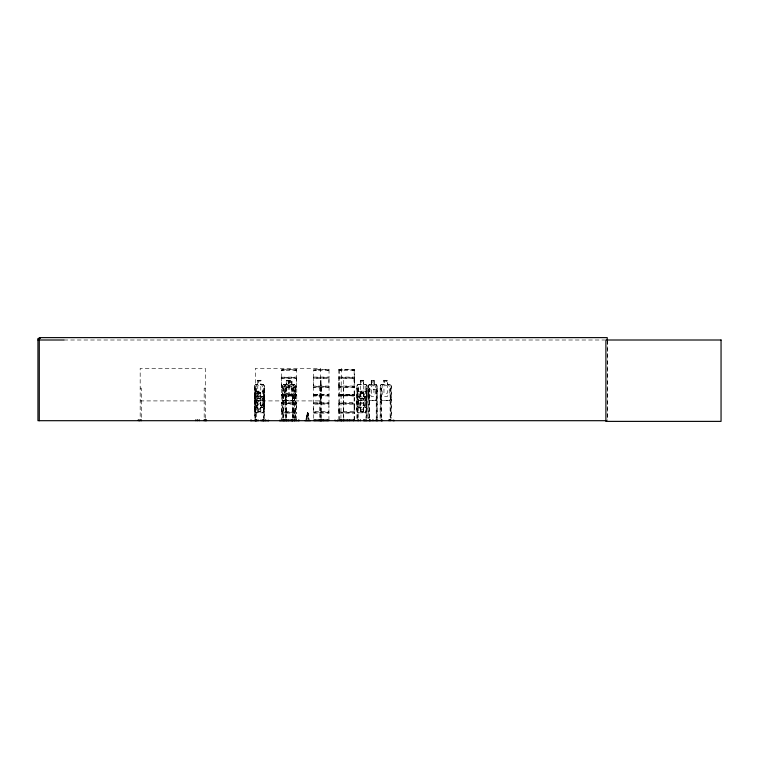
<?xml version="1.0" encoding="UTF-8"?>
<svg xmlns="http://www.w3.org/2000/svg" width="759" height="759" viewBox="0 0 759 759"><rect width="100%" height="100%" fill="white"/><g stroke="black" fill="none" stroke-linecap="round" stroke-linejoin="round"><path stroke-width="0.57" stroke-dasharray="3.79 2.85" d="M281.39 407.915L281.295 412.128L296.778 412.403L281.257 412.165M281.39 382.308L281.38 411.644L296.608 411.644L296.76 403.418M296.589 407.915L296.589 404.13L281.38 404.177M296.589 382.308L296.741 377.621L281.238 377.621L281.38 386.046L296.608 386.046L296.778 386.805L296.769 403.295L281.238 403.219M313.723 407.915L313.723 420.163M313.723 382.308L313.571 386.606L329.074 386.606L328.922 407.915M328.922 382.308L329.074 377.621L313.59 377.584L313.695 369.529L329.055 369.576L313.742 369.548M338.912 407.915L338.808 412.128L354.595 412.365M338.912 382.308L338.865 386.312M339.226 420.163L339.226 407.915M339.216 402.668L339.226 382.308M354.102 407.915L354.168 369.851M354.102 382.308L354.111 378.532M354.425 407.915L354.576 403.219L338.789 403.19L338.893 411.644L354.444 411.644L354.444 404.177L338.893 404.177M354.425 382.308L354.576 377.621L338.789 377.593L338.893 386.046L354.444 386.046L354.444 378.532L338.893 378.57M320.991 384.415L321.01 385.752M320.772 385.752L320.791 384.415M296.589 387.555L281.38 387.555M296.589 420.163L296.731 412.64M313.562 386.682L313.571 403.219L329.045 403.19M328.922 387.555L313.723 387.555M328.922 420.163L328.922 404.13L313.704 404.177L313.704 411.644L328.922 411.691M338.922 369.548L338.837 377.47M339.226 411.691L339.197 402.839M354.425 420.163L354.595 412.479M338.808 386.53L338.903 402.754L354.444 402.668L354.557 403.181M338.912 420.163L338.789 412.128M354.102 420.163L354.187 412.042M307.367 419.49L307.642 412.887L307.044 419.49M338.789 386.568L354.557 386.568L354.434 402.801M354.444 387.469L338.893 387.555M281.295 377.546L281.295 369.548L296.722 369.576M281.38 377.204L296.608 377.071L296.608 369.567L281.361 369.557L281.409 370.316M338.761 369.661L354.51 369.576L354.557 377.584M339.197 369.861L339.216 386.046M306.475 419.49L307.48 412.887M306.238 419.49L307.433 412.887L308.04 412.887L309.16 419.49M375.933 400.306L376.787 396.435M375.98 400.439L376.967 396.454L376.967 385.714L376.995 418.37M254.369 395.135L255.451 391.151M254.559 395.154L255.527 391.283M263.079 400.306L264.236 396.454L263.155 400.439M262.918 412.697L263.895 408.826M255.441 412.83L254.256 408.845L255.366 412.83L263.079 412.83L263.971 408.826L263.961 395.154L262.956 391.151M263.079 412.83L264.075 408.845L264.236 385.714L264.293 418.37M313.619 377.546L313.704 386.046L328.932 386.046L328.932 378.57L313.704 378.57M313.562 403.257L313.723 404.13M294.302 400.306L283.771 400.306L282.538 396.454L283.733 400.439L294.388 400.439L295.346 396.435L295.279 385.771L294.236 384.415M294.388 400.439L295.46 396.454L295.46 385.714L294.293 384.282M356.853 395.126L358.077 391.151L365.904 391.151L366.939 395.135M357.043 395.154L358.153 391.283M365.791 400.439L367.005 396.454L367.005 385.695L365.762 384.282M367.005 396.454L365.866 400.439L357.963 400.439M360.164 396.672L357.821 396.672L356.768 398.105L356.768 408.845L357.793 412.83L365.658 412.83L366.682 408.826L366.749 395.154M365.658 412.83L366.72 408.845M292.234 400.306L293.515 396.435M292.319 400.439L293.638 396.454M389.851 400.306L391.075 396.435M391.255 396.454L389.936 400.439L381.293 400.439L380.212 396.454M296.674 387.118L281.352 387.242M296.731 378.058L281.257 378.01M329.045 412.63L313.59 412.592M296.693 403.693L281.295 403.693M313.59 412.165L329.045 412.165M294.663 370.307L295.991 370.307M294.663 395.904L295.991 395.904M326.987 370.307L328.324 370.307M326.987 395.904L328.324 395.904M352.176 370.307L353.827 370.307M352.176 395.904L353.827 395.904M293.543 393.228L291.807 396.435L286.342 396.435L284.502 393.228L284.502 385.752L286.342 384.415L286.342 380.411L291.873 380.411L291.807 384.415L293.543 385.752L293.515 418.37M289.777 396.435L291.617 393.228L291.617 385.752L289.777 384.415L289.777 380.411M282.101 370.307L284.464 370.307M282.101 395.904L284.464 395.904M314.435 370.307L316.797 370.307M314.435 395.904L316.797 395.904M339.624 370.307L342.3 370.307M339.624 395.904L342.3 395.904M376.094 400.439L369.329 400.439L368.362 396.454L368.381 385.695L369.377 384.282L371.303 384.282M368.476 385.752L369.472 384.282M369.51 384.415L368.57 385.752L368.599 418.37M357.897 396.672L356.768 398.105M356.958 418.37L356.939 385.714L358.077 384.282L360.345 384.282L360.269 380.278L363.675 380.278L363.675 384.282M357.053 385.771L358.125 384.415M365.8 407.298L366.939 405.866L365.876 407.298L363.523 407.298M354.406 395.145L338.723 394.927L338.884 395.458L354.406 395.078M257.576 396.672L255.394 396.672L254.256 398.086L254.331 408.845L254.455 385.695L255.669 384.282M254.635 385.752L255.717 384.415L263.155 384.415M264.037 405.828L262.88 407.166L255.451 407.166M262.927 407.298L264.141 405.885M255.479 396.672L254.256 398.086M283.771 384.282L282.538 385.714L282.528 418.37M380.145 418.37L380.212 385.714L381.331 384.282L383.893 384.282L383.836 380.278L387.574 380.278L387.517 384.282L389.955 384.282L391.255 385.695L391.293 418.37M380.212 385.714L381.379 384.282M286.181 400.439L284.986 396.454L284.986 385.695L286.276 384.282M285.109 385.752L286.323 384.415M281.39 395.097L296.646 394.765L281.219 394.889L281.361 395.458L296.617 395.439M329.017 369.548L329.055 377.584M313.666 395.126L328.903 395.078M338.922 395.145L354.529 395.078L338.884 395.126M354.168 395.448L354.168 394.765M281.39 395.059L296.617 395.078M313.723 395.059L328.979 395.126M296.57 370.316L296.57 369.548M281.39 394.566L296.589 394.566L296.589 395.904L281.39 395.904L281.428 394.566L296.57 394.585M328.903 370.316L313.742 370.316M313.723 394.566L328.922 394.566L313.752 394.566M328.903 395.885L313.752 395.904M354.406 370.316L338.922 370.316M354.406 395.885L338.941 395.904M296.56 370.307L281.428 370.307M260.897 380.411L257.794 380.411L257.87 384.415L256.181 385.752L256.181 393.228L257.794 396.435L260.811 396.435L262.434 393.228L262.434 385.752L260.811 384.415L260.811 380.411M260.811 407.166L262.424 405.828L262.424 398.352L260.811 395.154L257.794 395.154L256.172 398.352L256.172 405.828L257.794 407.166L257.709 411.169L260.811 411.169M64.031 340.004L604.705 340.004M313.704 377.071L328.932 377.071M338.893 377.071L354.444 377.071M313.619 378.096L329.045 378.048M338.808 378.096L354.548 378.048M281.38 378.57L296.608 378.57L296.598 386.179M257.69 380.278L261.001 380.278L260.897 384.415M286.219 380.278L291.987 380.278L291.873 384.415M320.791 380.278L320.962 384.415M343.381 380.278L343.381 418.37M360.383 380.411L363.57 380.411M371.303 380.411L374.045 380.411M383.959 380.411L387.451 380.411L387.451 384.415L389.234 385.752L389.234 393.228L387.394 396.435L383.959 396.435L382.119 393.228L382.119 385.752L383.959 384.415L383.893 380.278M255.593 384.282L257.766 384.282M260.925 384.282L263.202 384.282L264.236 385.714M283.714 384.282L288.524 384.282M294.359 384.282L289.9 384.282L289.957 380.278L289.834 384.415M363.599 384.282L365.838 384.282M374.045 384.282L376.066 384.282M294.302 384.415L283.771 384.415L282.718 385.771L282.699 418.37M358.049 384.415L365.791 384.415L366.901 385.752M369.424 384.415L376.028 384.415M381.388 384.415L389.898 384.415M254.455 385.695L254.635 418.37M284.986 385.695L285.175 418.37M293.638 385.695L292.338 384.282L293.638 385.695L293.686 418.37M356.939 385.714L357.043 405.828M367.005 385.695L366.901 418.37M281.276 386.568L296.712 386.568M313.619 387.071L329.045 387.033M338.808 387.071L354.548 387.033M140.178 388.143L141.278 388.143L141.278 418.351M205.281 388.143L204.18 388.143L204.18 418.351M254.635 388.143L256.39 388.143L256.39 418.351M282.528 388.143L283.705 388.143L283.705 420.695M285.175 388.143L286.333 388.143M293.686 388.143L292.5 388.143L292.5 418.37M320.393 388.143L319.283 388.143L319.283 418.351M320.839 388.143L321.342 388.143M343.381 388.143L343.808 420.695M356.958 388.143L358.106 388.143L358.106 420.695M368.599 388.143L369.671 388.143L369.671 418.37M380.145 388.143L381.322 388.143L381.322 420.695M391.293 388.143L390.117 388.143L390.117 418.37M376.872 389.49L368.362 389.49L368.362 396.454L369.443 400.439M255.375 391.151L263.041 391.151L264.141 395.126M255.451 391.283L262.965 391.283L263.961 395.154M358.077 391.283L365.819 391.283M260.83 392.669L257.5 392.669L257.5 396.672M363.476 392.669L360.089 392.669L360.089 396.672M257.614 392.801L260.716 392.801L260.641 396.805L262.272 398.143L262.272 405.619L260.641 408.826L257.614 408.826L255.982 405.619L255.982 398.143L257.614 396.805L257.576 392.669M360.193 392.801L363.371 392.801M257.794 393.228L260.811 393.228M286.342 393.228L291.807 393.228L291.807 385.752L286.342 385.752L286.333 418.37M363.495 393.228L360.383 393.228L360.383 385.752L363.495 385.752L363.476 396.672M284.986 396.454L286.247 400.439M356.939 396.454L358.039 400.439M260.754 396.672L263.041 396.672M363.4 396.672L365.629 396.672M255.441 396.805L262.993 396.805M357.878 396.805L365.582 396.805M263.999 398.105L262.965 396.672M255.641 400.306L263.155 400.306M358.049 400.306L365.791 400.306M369.424 400.306L376.028 400.306M389.898 400.306L381.388 400.306L380.335 396.435L381.35 400.439M263.24 400.439L255.565 400.439L254.455 396.454L255.641 400.439M140.178 400.913L205.281 400.913M255.29 400.913L320.393 400.913M281.38 402.668L296.608 402.668M313.704 402.668L328.932 402.668M313.619 403.693L329.045 403.655M338.808 403.693L354.548 403.655M358.077 407.166L365.819 407.166M257.68 407.298L255.403 407.298L254.369 405.866L255.527 407.166M260.84 407.298L263.003 407.298M358.03 407.298L360.269 407.298M356.768 408.845L357.868 412.83M360.297 411.169L363.485 411.169M257.605 411.302L260.916 411.302L260.916 407.298M360.193 411.302L363.599 411.302M255.441 412.697L262.993 412.697M338.789 412.63L354.548 412.63M365.582 412.697L357.878 412.697L356.948 408.826M296.608 413.152L281.371 413.067L281.39 420.163M313.704 413.152L328.932 413.152M338.893 413.152L354.444 413.152M373.95 384.415L375.363 385.752L375.363 393.228L373.95 396.435L371.303 396.435L369.889 393.228L369.889 385.752L371.303 384.415L371.303 380.278M389.851 384.415L391.132 385.752L391.132 418.37M292.234 384.415L293.458 385.752M358.153 407.166L356.853 405.885L358.106 407.298M365.553 396.672L366.796 398.086L365.506 396.805M354.586 369.605L338.78 369.813M262.918 396.805L263.895 398.162M263.079 384.415L264.047 385.771M375.971 384.282L376.967 385.714M375.933 384.415L376.787 385.771M288.572 396.435L286.836 393.228L286.836 385.752L288.572 384.415L288.524 380.278M354.557 386.568L354.444 386.046M329.055 386.568L328.922 386.046M296.693 377.546L296.589 377.071M285.175 396.435L286.323 400.306M365.753 391.283L366.825 395.154M357.053 396.435L358.125 400.306M354.149 411.957L354.121 404.177M309.093 420.59L307.917 412.887L308.353 419.49M307.756 412.887L308.031 419.49M607.693 341.171L607.693 420.695M607.228 340.004L607.228 420.695M390.287 388.143L390.287 418.37M381.16 388.143L381.16 418.37M380.278 385.771L380.306 418.37M377.289 418.37L377.289 388.143L376.217 388.143L376.217 418.37M376.521 388.143L376.521 420.695M374.14 384.282L374.14 380.278L371.217 380.278L371.217 384.282M374.045 380.278L374.045 384.415M371.398 380.411L371.398 384.415M369.367 388.143L369.367 418.37M368.893 388.143L368.893 418.37M367.138 418.37L367.138 388.143L365.98 388.143L365.98 418.37M366.606 398.143L366.606 408.826M366.217 388.143L366.217 418.37M363.599 380.278L363.495 384.415L365.155 385.752L365.155 393.228L363.495 396.435L360.383 396.435L358.713 393.228L358.713 385.752L360.383 384.415L360.345 380.278M363.523 411.302L363.485 407.166L365.155 405.828L365.155 398.352L363.485 395.154L360.373 395.154L358.703 398.352L358.703 405.828L360.373 407.166L360.373 411.169M363.4 392.669L363.371 396.805M363.419 407.166L363.419 411.169M363.295 392.801L363.295 396.805L364.956 398.143L364.956 405.619L363.295 408.826L360.193 408.826L358.533 405.619L358.533 398.143L360.193 396.805L360.164 392.669M360.297 407.166L360.269 411.302M357.868 388.143L357.868 418.37M357.185 388.143L357.185 418.37M341.332 368.371L340.924 418.351M321.266 388.143L321.266 420.695M320.924 380.278L320.839 418.37M320.393 418.351L320.393 368.371L255.29 368.371L255.29 418.351M295.735 418.37L295.735 388.143L294.568 388.143L294.568 418.37M295.526 388.143L295.526 418.37M294.777 388.143L294.777 420.695M292.67 388.143L292.67 418.37M289.777 385.752L289.777 393.228M288.572 385.752L288.572 393.228M288.458 380.278L288.458 384.282M286.276 380.278L286.219 384.282M286.124 388.143L286.124 418.37M285.384 388.143L285.384 418.37M283.543 388.143L283.543 418.37M264.54 418.37L264.54 388.143L263.401 388.143L263.401 418.37M263.658 388.143L263.658 420.695M260.716 396.805L260.811 385.752L257.794 385.752L257.69 396.805M260.726 407.166L260.84 411.302M257.766 380.278L257.794 384.415M257.605 407.298L257.68 411.302M255.774 388.143L255.774 418.37M255.527 388.143L255.527 418.37M254.891 388.143L254.891 418.37M205.281 418.351L205.281 368.371L140.178 368.371L140.178 418.351M320.877 396.435L320.858 400.439L320.877 396.435M321.01 396.435L320.763 400.439L321.01 385.695L321.01 396.454M320.848 393.228L320.829 396.435L320.829 393.228M320.896 384.282L320.877 385.771L320.858 384.282M361.597 407.298L361.597 407.26M261.931 405.695L260.783 405.704L259.151 402.175C257.823 408.143 254.303 406.397 258.515 401.264C254.037 395.8 257.918 394.139 259.208 400.382C260.574 394.149 264.284 395.8 259.853 401.236L261.931 405.695M358.941 396.492L361.151 401.236C356.673 406.482 360.553 408.095 361.872 402.175C363.229 408.114 366.882 406.435 362.527 401.264C366.948 395.961 363.447 393.968 361.815 400.382L359.984 396.521L358.941 396.492M307.376 412.887L305.905 419.49L307.357 412.887M338.922 394.557L354.425 394.566L338.941 394.566M260.271 381.084L258.335 381.084L258.335 382.413L260.271 382.413L260.271 381.084M291.228 381.084L286.959 381.084L286.959 382.413L291.228 382.413L291.228 381.084M362.935 381.084L360.933 381.084L360.933 382.413L362.935 382.413L362.935 381.084M373.475 381.084L371.777 381.084L371.777 382.413L373.475 382.413L373.475 381.084M386.786 381.084L384.576 381.084L384.576 382.413L386.786 382.413L386.786 381.084M373.95 385.752L371.303 385.752L371.303 393.228L373.95 393.228L373.95 385.752M387.394 385.752L383.959 385.752L383.959 393.228L387.394 393.228L387.394 385.752M260.1 393.475L258.155 393.475L258.155 394.803L260.1 394.803L260.1 393.475M362.736 393.475L360.753 393.475L360.753 394.803L362.736 394.803L362.736 393.475M260.641 398.143L257.614 398.143L257.614 405.619L260.641 405.619L260.641 398.143M363.295 398.143L360.193 398.143L360.193 405.619L363.295 405.619L363.295 398.143M260.811 398.352L257.794 398.352L257.794 405.828L260.811 405.828L260.811 398.352M363.485 398.352L360.373 398.352L360.373 405.828L363.485 405.828L363.485 398.352M260.271 409.167L258.326 409.167L258.326 410.505L260.271 410.505L260.271 409.167M362.935 409.167L360.933 409.167L360.933 410.505L362.935 410.505L362.935 409.167M289.17 382.413L289.17 381.084L289.151 382.413"/><path stroke-width="1.14" d="M314.938 420.666L315.023 420.021M327.148 420.666L327.233 420.021M347.224 420.666L347.224 420.021M360.212 420.609L360.278 420.078M279.464 420.695L299.359 420.628M382.356 420.609L382.441 420.078L382.517 420.695M139.409 420.695L139.846 420.609M250.565 420.609L258.117 420.609M250.925 420.609L250.992 420.078M353.438 420.609L353.514 420.078L353.58 420.695M288.069 420.609L288.145 420.078L288.221 420.695M284.748 420.609L284.824 420.078L284.9 420.695M377.546 420.609L377.631 420.078M40.322 338.476L37.95 338.476L37.95 420.695L606.043 420.695M37.95 340.004L63.984 340.004M281.39 420.163L296.589 420.163M313.723 420.163L328.922 420.163M338.912 420.163L354.425 420.163M281.361 420.363L296.617 420.382M313.695 420.382L328.951 420.363M338.884 420.363L354.453 420.382M206.106 420.628L205.613 420.609M268.667 420.666L261.058 420.609M313.704 420.647L328.932 420.647M360.278 420.524L335.013 420.666L335.023 420.021M382.441 420.524L363.846 420.628L363.808 420.078M389.006 420.078L394.357 420.666M321.237 420.666L321.332 419.85M320.668 420.59L320.64 420.078M291.465 420.609L291.39 420.078M298.932 420.609L298.866 420.078M268.259 420.609L268.183 420.078L268.117 420.695M205.528 420.524L205.528 420.078M607.228 340.004L607.228 337.622L39.288 337.622L39.288 420.695M393.731 420.021L393.731 420.695M390.164 419.85L390.164 420.695M390.003 419.85L390.003 420.695M388.921 420.021L388.921 420.695M381.578 420.021L381.578 420.695M381.445 419.85L381.445 420.695M381.274 419.85L381.274 420.695M377.707 420.021L377.707 420.695M376.426 419.85L376.426 420.695M376.132 419.85L376.132 420.695M373.001 420.021L373.001 420.695L372.887 420.021M370.506 420.021L370.506 420.695M369.756 419.85L369.756 420.695M369.462 419.85L369.462 420.695M366.113 419.85L366.113 420.695M365.876 419.85L365.876 420.695M364.311 420.021L364.301 420.695L364.254 420.078M363.741 420.021L363.741 420.695M360.354 420.021L360.354 420.695M358.21 419.85L358.21 420.695M357.973 419.85L357.973 420.695M349.7 420.021L349.7 420.695M343.808 419.85L343.808 420.695M343.381 419.85L343.381 420.695M340.905 419.85L340.924 420.695M337.489 420.021L337.489 420.695M323.23 419.68L323.23 420.695M321.55 419.68L321.55 420.695M320.905 419.85L320.848 420.695M320.554 420.021L320.478 420.695M319.159 419.85L319.159 420.695M310.507 420.695L304.89 420.695M298.79 420.021L298.79 420.695M296.114 420.021L296.114 420.695M294.672 419.85L294.672 420.695M294.454 419.85L294.454 420.695M292.689 420.021L292.689 420.695M292.547 419.85L292.547 420.695M292.386 419.85L292.386 420.695M291.314 420.021L291.314 420.695M286.447 419.85L286.447 420.695M286.238 419.85L286.238 420.695M283.828 419.85L283.828 420.695M283.657 419.85L283.657 420.695M282.111 420.021L282.111 420.695M280.09 420.021L280.09 420.695M265.688 419.68L265.688 420.695M264.009 419.68L264.009 420.695M263.553 419.85L263.553 420.695M263.297 419.85L263.297 420.695M262.339 419.68L262.339 420.695M260.925 420.021L260.925 420.695M258.259 420.021L258.259 420.695M256.789 419.68L256.789 420.695M256.523 419.85L256.523 420.695M255.878 419.85L255.878 420.695M255.631 419.85L255.631 420.695M255.204 420.021L255.204 420.695M255.119 419.68L255.128 420.695M251.068 420.021L251.068 420.695M206.476 419.68L206.476 420.695M205.442 420.021L205.366 420.695M204.797 419.68L204.797 420.695M204.048 419.85L204.048 420.695M199.256 419.68L199.256 420.695M197.577 419.68L197.577 420.695M195.898 419.68L195.898 420.695M141.411 419.85L141.411 420.695M140.092 420.021L140.092 420.695L140.035 419.68M138.356 419.68L138.356 420.695M721.05 340.004L605.891 340.004L605.891 421.378L721.05 421.378L721.05 340.004M341.341 420.695L341.341 419.85L341.332 420.695"/></g></svg>
